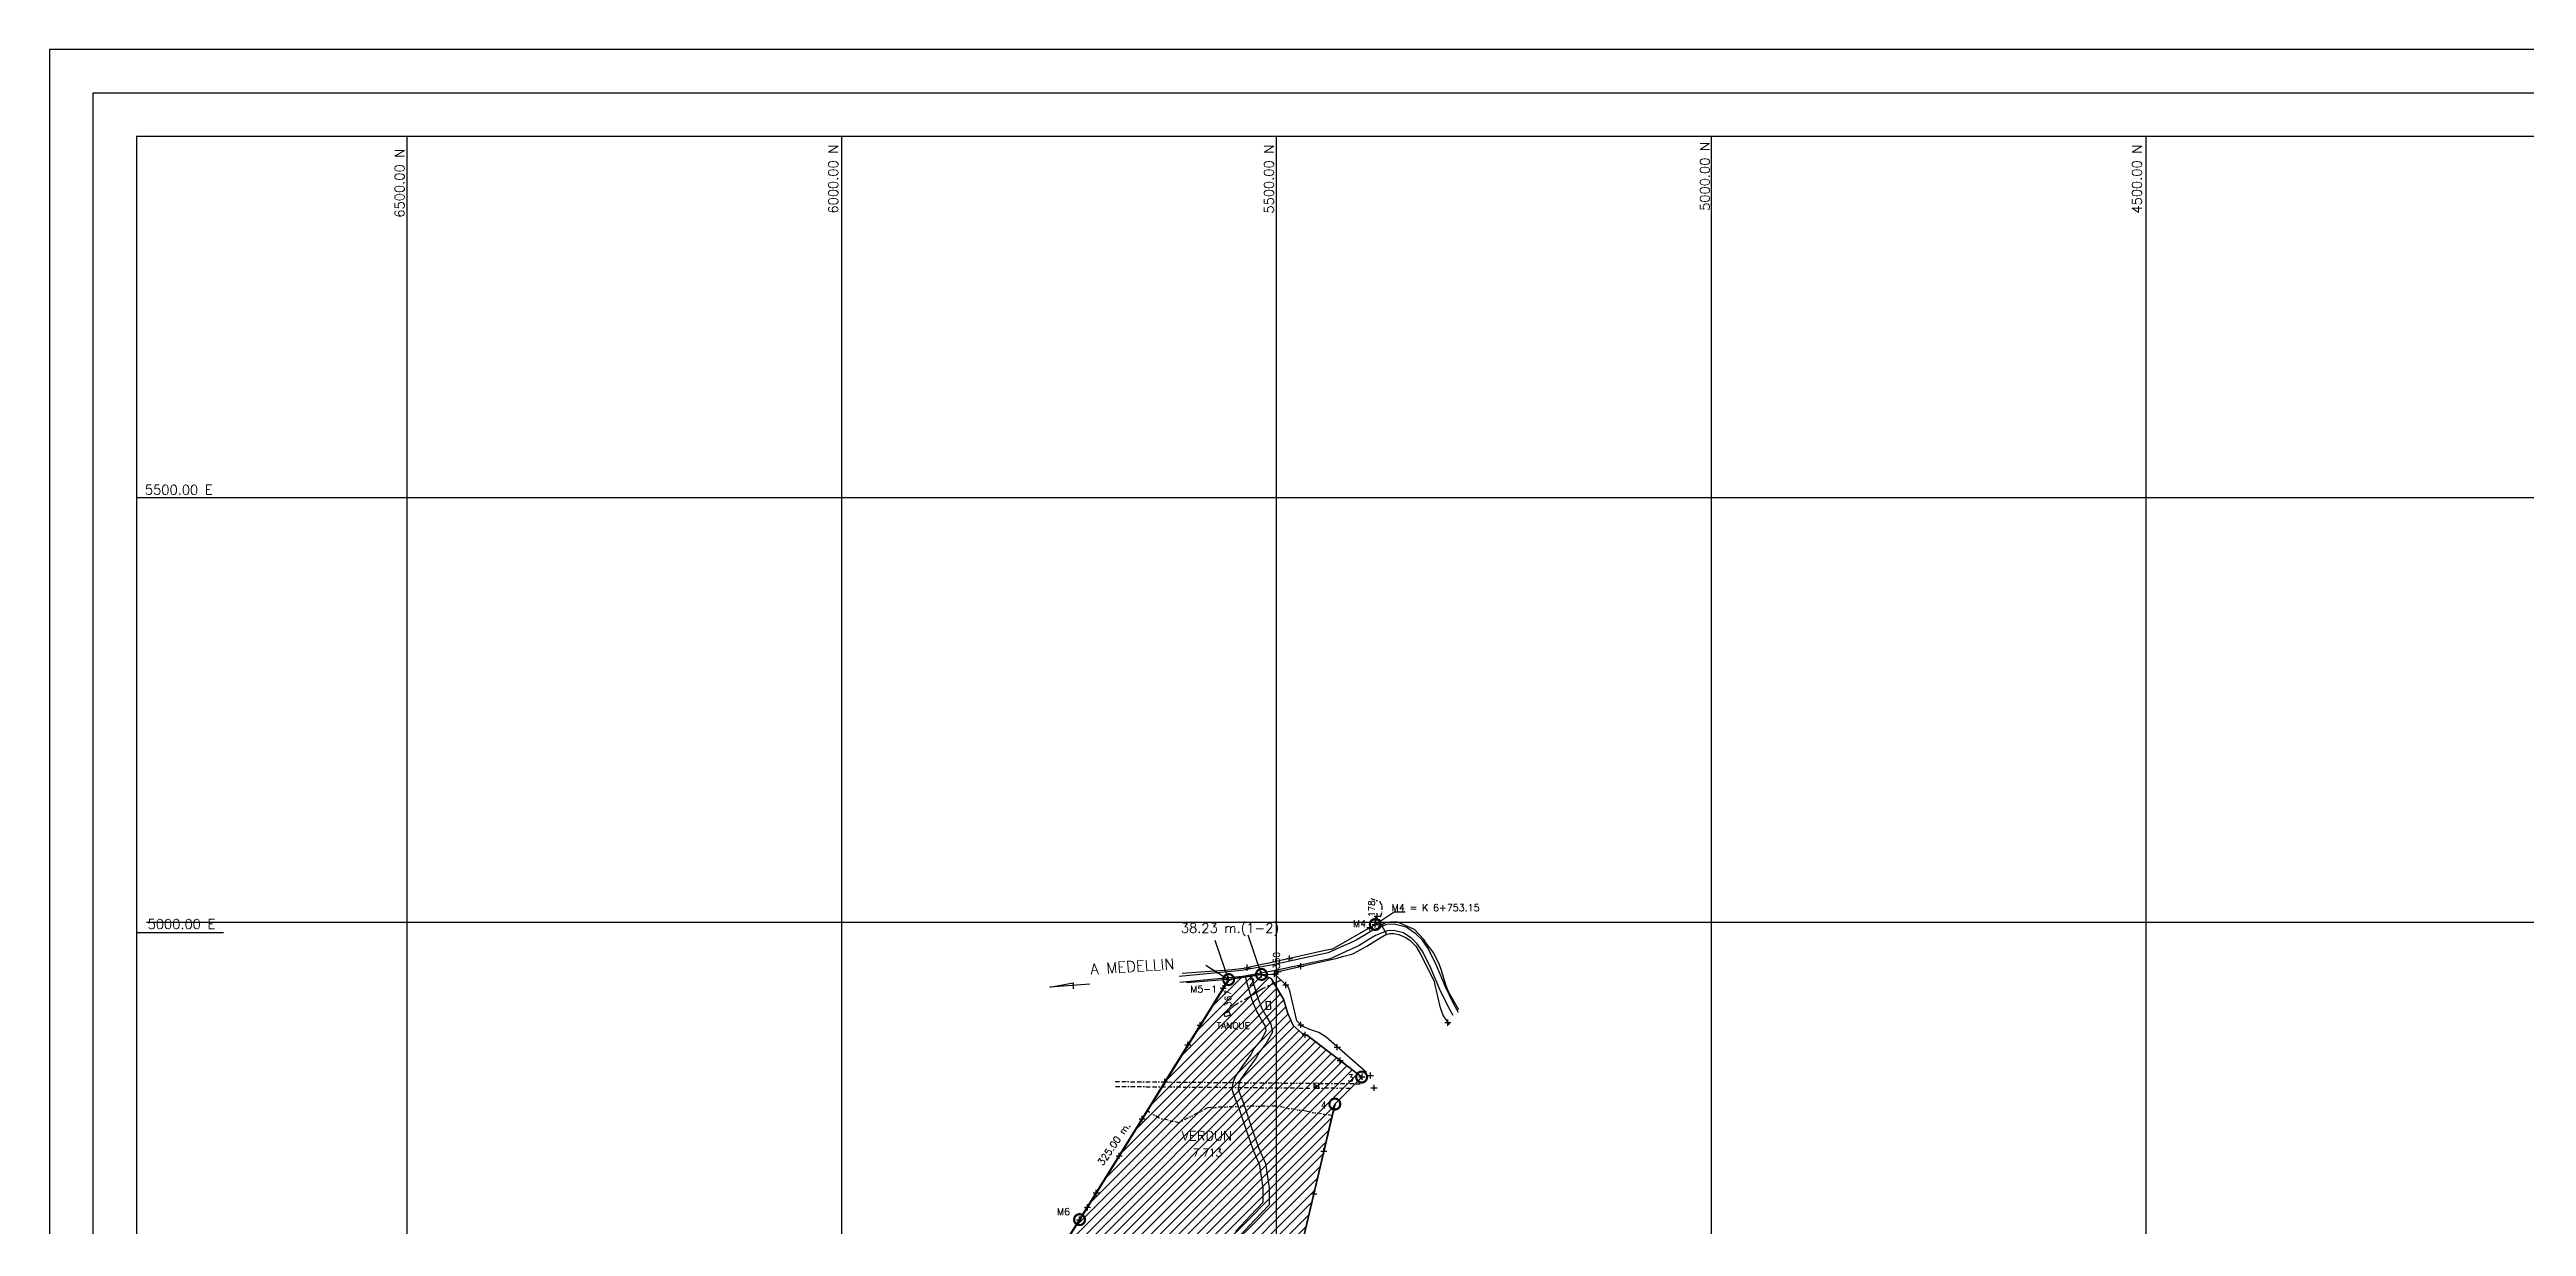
# Model space of a CAD drawing. Extents: x 14987 to 28539, y 5455 to 9112.
# Drawn here: x 22785 to 25634, y 7759 to 9112 of the extents above; entities that cross this region are included whole.
import ezdxf
from ezdxf.enums import TextEntityAlignment as Align

# ---------------------------------------------------------------- set-up
doc = ezdxf.new("R2010")
doc.units = 0
doc.header["$LTSCALE"] = 10
doc.header["$MEASUREMENT"] = 0
doc.header["$PDMODE"] = 2
doc.header["$PDSIZE"] = 3.5
for name, pattern in [('BORDER', [1.75, 0.5, -0.25, 0.5, -0.25, 0, -0.25]), ('CENTER', [2, 1.25, -0.25, 0.25, -0.25]), ('DIVIDE', [1.25, 0.5, -0.25, 0, -0.25, 0, -0.25])]:
    doc.linetypes.add(name, pattern=pattern)
for name, color, linetype in [('AREA', 2, 'Continuous'), ('CANO', 5, 'DIVIDE'), ('CERCO', 2, 'Continuous'), ('COORD', 8, 'Continuous'), ('COORDENADAS', 1, 'Continuous'), ('ENERGIA', 1, 'BORDER'), ('HOJA', 8, 'Continuous'), ('LIMITE', 6, 'Continuous'), ('LINEA', 7, 'Continuous'), ('MOJON', 2, 'Continuous'), ('MURO', 3, 'Continuous'), ('PL', 3, 'Continuous'), ('PUA', 1, 'Continuous'), ('r-100', 6, 'Continuous'), ('R-100B', 6, 'Continuous'), ('R60', 2, 'Continuous'), ('R80', 2, 'Continuous'), ('TUBERIA', 6, 'CENTER'), ('VIA', 4, 'Continuous')]:
    doc.layers.add(name, color=color, linetype=linetype)
doc.styles.add('textstyle4', font='')
doc.styles.get('textstyle4').set_extended_font_data('simplex')

msp = doc.modelspace()

# ---------------------------------------------------------------- hatches: boundary and pattern name
at = {"layer": 'COORDENADAS', "true_color": 0xe60000, "transparency": 33554687}
h = msp.add_hatch(dxfattribs=at)
h.set_pattern_fill('LINE', color=1, scale=60, angle=45, style=0, pattern_type=0)
h.set_pattern_definition([(45, (4432.5205, 1e-12), (-5.3033009, 5.3033009), [])])
h.paths.add_polyline_path([(23082.7, 6531.3), (23082.5, 6531.5), (23321.6, 6762), (23538.9, 7063.1), (23646.1, 7237.8), (23741.1, 7393.9), (23829.6, 7539), (23938.8, 7718.3), (23969.4, 7766.8), (24140.9, 8042.9), (24178.7, 8048.7), (24189.8, 8044.1), (24204, 8020.4), (24209.1, 8003.8), (24215.2, 7990.1), (24225, 7981.4), (24229, 7979.2), (24231.8, 7978.3), (24269.2, 7949.7), (24293.9, 7930.8), (24263.4, 7900), (24207, 7661.6), (24195.5, 7556), (24195.5, 7555.7), (24155.7, 7559.7), (24165.3, 7375.5), (24169.2, 7320.8), (24174.3, 7256.8), (24180.5, 7238.9), (24177.7, 7232.5), (24178.9, 7227.6), (24192.9, 7117.5), (24200, 7065.9), (24210.3, 7003.2), (24216.3, 6966.1), (24266.9, 6953.9), (24271.4, 6952.8), (24276.5, 6952.4), (24473, 6915.7), (24512.1, 6908.3), (24549.2, 6901.4), (24555.9, 6900.2), (24586, 6895.1), (24644, 6886.7), (24703.9, 6877.7), (24698.7, 6831.2), (24720.5, 6796.8), (24710.4, 6777.6), (24724.5, 6776.1), (24708.2, 6745.6), (24712, 6716.6), (24721.5, 6692.9), (24721.2, 6690.4), (24720.4, 6687.3), (24706.5, 6654.4), (24680.2, 6600), (24684.9, 6483), (24688, 6450.2), (24749.5, 6386.9), (24773.2, 6338.4), (24764.8, 6334.5), (24761.5, 6332.9), (24749.8, 6327.4), (24740.9, 6324.3), (24691.3, 6303.6), (24654.2, 6278.1), (24533.1, 6237.1), (24404.2, 6226.8), (24352.3, 6223.5), (24311.4, 6218.4), (24233.9, 6177.3), (24166.3, 6142.6), (24143.6, 6141.1), (24060.5, 6145.3), (24026.3, 6152.1), (23979.1, 6145.5), (23932.2, 6143), (23913.3, 6146.8), (23876.5, 6132.9), (23880.6, 6158.4), (23872.4, 6188.5), (23854.4, 6207.1), (23766.5, 6222.5), (23750.4, 6235.3), (23722.2, 6247.5), (23531.8, 6145.1), (23501, 6209), (23512, 6264.9), (23509.5, 6280.2), (23501, 6313), (23465.3, 6328.2), (23433.7, 6337.4), (23322.8, 6341.5), (23297.7, 6330.1), (23283.1, 6315.6), (23267.4, 6275.8), (23227.9, 6248.4), (23216.2, 6242.6), (23209.2, 6239.1), (23193, 6231.1), (23166.1, 6235.7), (23148.9, 6268.5), (23146.7, 6308.9), (23147.6, 6333.9), (23144.7, 6337.8), (23149.5, 6421.8), (23143.7, 6459.9), (23137, 6476.2), (23104.2, 6502.5), (23082.7, 6531.3), (23082.5, 6531.5)], flags=0)

# ---------------------------------------------------------------- linework, layer by layer
at = {"layer": 'AREA'}
for p in [(24309.6, 8106.3), (24310.1, 8111.5), (24311.9, 8115.7), (24140.9, 8042.9), (24178.7, 8048.7), (24193.7, 8049), (24197.8, 8052.1), (24392.9, 7993.3), (24093.9, 7967.7), (23978.5, 7781)]:
    msp.add_point(p, dxfattribs=at)
at = {"layer": 'AREA', "color": 2}
msp.add_point((24294.3, 7931.2), dxfattribs=at)
at = {"layer": 'CANO'}
msp.add_lwpolyline([(24304.3, 8135.9), (24314.4, 8133), (24317, 8128.1), (24316.9, 8119.2), (24314, 8110.5), (24312.8, 8102.7)], dxfattribs=at)
at = {"layer": 'CANO', "color": 152, "true_color": 0x2a7dc6}
msp.add_lwpolyline([(24260.2, 7886.3), (24230.2, 7891.4), (24195.7, 7897.2), (24159.2, 7897.2), (24116.7, 7895.5), (24083.7, 7878.3), (24061.2, 7883.4), (24047.1, 7892.1)], dxfattribs=at)
at = {"layer": 'CERCO'}
for p, q in [((24178.7, 8048.7), (24163.2, 8093.7)), ((24316.8, 8105.4), (24322.5, 8095.2)), ((24140.9, 8042.9), (24125.5, 8087.8)), ((24159.8, 8045.8), (24163.4, 8033.8)), ((24166.5, 8047.8), (24170.1, 8035.8)), ((24170.1, 8035.8), (24173.9, 8022.7)), ((24178.7, 8048.7), (24193.7, 8049)), ((24163.4, 8033.8), (24167.3, 8020.5)), ((24167.3, 8020.5), (24172.5, 8007.1)), ((24172.5, 8007.1), (24178.5, 7996.2)), ((24173.9, 8022.7), (24179, 8009.7)), ((24178.7, 8010.5), (24184.7, 7999.5)), ((24183.8, 7983.5), (24177.8, 7972.9)), ((24178.5, 7996.2), (24182.8, 7989.1)), ((24182.8, 7989.1), (24183.8, 7983.5)), ((24191.2, 7982.3), (24183.6, 7969)), ((24184.5, 7999.8), (24189.4, 7991.7)), ((24189.4, 7991.7), (24191.2, 7982.3)), ((24166.5, 7956.7), (24157, 7943.7)), ((24172.5, 7953), (24162.8, 7939.7)), ((24170.4, 7963.8), (24166.5, 7956.7)), ((24177.8, 7972.9), (24170.4, 7963.8)), ((24176.3, 7959.9), (24172.5, 7953)), ((24183.6, 7969), (24176.3, 7959.9)), ((24146.1, 7925.4), (24144.7, 7917.3)), ((24148.9, 7931.7), (24146.1, 7925.4)), ((24157, 7943.7), (24148.9, 7931.7)), ((24153, 7924.2), (24151.7, 7916.6)), ((24155.3, 7928.9), (24152.5, 7922.6)), ((24162.8, 7939.7), (24154.7, 7927.8)), ((24144.7, 7917.3), (24146.1, 7911.7)), ((24146.1, 7911.7), (24152.1, 7896.3)), ((24151.5, 7919), (24152.9, 7913.4)), ((24151.7, 7916.6), (24158.6, 7898.8)), ((24152.1, 7896.3), (24160.7, 7870.7)), ((24158.8, 7898.5), (24167.3, 7872.9)), ((24160.7, 7870.7), (24168.6, 7847.7)), ((24167.3, 7872.9), (24175.2, 7849.9)), ((24168.6, 7847.7), (24176.4, 7829.3)), ((24175, 7850.4), (24183.2, 7831.2)), ((24176.4, 7829.3), (24180.4, 7803)), ((24183.2, 7831.2), (24187.4, 7803.5)), ((24180.4, 7786.6), (24165.9, 7771.5)), ((24187.4, 7783.8), (24171, 7766.6)), ((24180.4, 7803), (24180.4, 7786.6)), ((24187.4, 7803.5), (24187.4, 7783.8)), ((24165.9, 7771.5), (24148.8, 7753.1)), ((24171.1, 7766.7), (24153, 7747.3))]:
    msp.add_line(p, q, dxfattribs=at)
for points in [[(24299.4, 7936.1), (24252.9, 7976.5), (24244.5, 7982), (24241.1, 7983.1), (24234.2, 7985.5), (24225.5, 7989.3), (24219.3, 7995.5), (24211.4, 8030), (24209.2, 8034.3), (24193.7, 8049), (24197.8, 8052.1), (24265.7, 8067.6), (24271.7, 8069.5), (24282.4, 8071.9), (24285.2, 8073), (24295.8, 8079.1), (24299.9, 8081.2), (24315.2, 8090.9), (24322.5, 8095.2), (24326.2, 8095.8), (24330.8, 8095.7), (24336.6, 8094.7), (24344.8, 8091.2), (24349.8, 8087.8), (24356.1, 8081.2), (24361.6, 8071.9), (24377, 8041.8), (24378.1, 8036.5), (24379.6, 8030.2), (24383.6, 8013.4), (24384.6, 8009.4), (24387.6, 8001.3), (24392.9, 7993.3), (24394.4, 7991.2)], [(24259.8, 8077.9), (24309.6, 8106.3)], [(24309.6, 8106.3), (24316.8, 8105.4)], [(24405.8, 8008.1), (24398, 8021.4), (24394.1, 8027.9), (24390.9, 8035.6), (24385.3, 8054.5), (24382.9, 8061.1), (24376.2, 8074.2), (24367.9, 8084.5), (24365.4, 8088.8), (24354.5, 8100.4), (24335.1, 8108.8), (24326.2, 8108.7), (24321, 8108.1), (24316.8, 8105.4), (24312.8, 8102.7)], [(24259.8, 8077.9), (24250, 8075.7), (24183.6, 8061.1), (24181.1, 8060.6), (24158.3, 8055.7), (24144.9, 8053.9), (24135.8, 8053.4)], [(24135.8, 8053.4), (24087.3, 8049.7)], [(24140.9, 8042.9), (24092.3, 8039.2)], [(24178.7, 8048.7), (24140.9, 8042.9), (24093.9, 7967.7)], [(24204, 8020.4), (24201, 8026.2), (24189.8, 8044.1), (24178.7, 8048.7)], [(24293.9, 7930.7), (24231.8, 7978.3), (24229, 7979.2), (24225, 7981.4), (24215.2, 7990.1), (24209.1, 8003.8), (24204, 8020.4)], [(24093.9, 7967.7), (23978.5, 7781), (23944.5, 7727.6)]]:
    msp.add_lwpolyline(points, dxfattribs=at)
at = {"layer": 'CERCO', "color": 2}
msp.add_lwpolyline([(24294.3, 7931.2), (24263.4, 7900), (24207, 7661.6), (24195.5, 7555.7)], dxfattribs=at)
at = {"layer": 'COORD'}
for p, q in [((23195.7, 9012), (23195.7, 5554.6)), ((23695.7, 9012), (23695.7, 5554.6)), ((24195.7, 9012), (24195.7, 5554.6)), ((24695.7, 9012), (24695.7, 5554.6)), ((25195.7, 9012), (25195.7, 5554.6)), ((22884.7, 8597.1), (28514.9, 8597.1)), ((22896.1, 8109), (28526.3, 8109))]:
    msp.add_line(p, q, dxfattribs=at)
at = {"layer": 'COORDENADAS'}
for p, q in [((23195.7, 9012), (23195.7, 8912)), ((23695.7, 9012), (23695.7, 8912)), ((24195.7, 9012), (24195.7, 8912)), ((24695.7, 9012), (24695.7, 8912)), ((25195.7, 9012), (25195.7, 8912)), ((22884.7, 8597.1), (22984.7, 8597.1)), ((22884.7, 8097.1), (22984.7, 8097.1))]:
    msp.add_line(p, q, dxfattribs=at)
at = {"layer": 'ENERGIA'}
for p, q in [((24010.5, 7925.6), (24239, 7923.6)), ((24010.6, 7920), (24239, 7918)), ((24239, 7923.6), (24244.5, 7918)), ((24239, 7918), (24244.6, 7923.5)), ((24244.6, 7923.5), (24293.9, 7923.1)), ((24280.9, 7917.7), (24244.5, 7918))]:
    msp.add_line(p, q, dxfattribs=at)
at = {"layer": 'HOJA'}
msp.add_lwpolyline([(23938.8, 7718.3), (23969.4, 7766.8), (24140.9, 8042.9), (24178.7, 8048.7), (24189.8, 8044.1), (24204, 8020.4), (24209.1, 8003.8), (24215.2, 7990.1), (24225, 7981.4), (24229, 7979.2), (24231.8, 7978.3), (24269.2, 7949.7), (24293.9, 7930.8), (24263.4, 7900), (24207, 7661.6)], dxfattribs=at)
msp.add_lwpolyline([(23938.8, 7718.3), (23969.4, 7766.8), (24140.9, 8042.9), (24178.7, 8048.7), (24189.8, 8044.1), (24204, 8020.4), (24209.1, 8003.8), (24215.2, 7990.1), (24225, 7981.4), (24229, 7979.2), (24231.8, 7978.3), (24269.2, 7949.7), (24293.9, 7930.8), (24263.4, 7900), (24207, 7661.6)], dxfattribs=at)
at = {"layer": 'LIMITE'}
msp.add_line((24114.6, 8059.3), (24140.9, 8042.9), dxfattribs=at)
msp.add_lwpolyline([(23962.1, 7755.2), (23969.4, 7766.8), (23978.5, 7781), (23988.7, 7797.6), (24015, 7840.1), (24041.3, 7882.6), (24067.6, 7925.1), (24093.9, 7967.7), (24108.2, 7990.5), (24134.7, 8032.9), (24140.9, 8042.9)], dxfattribs=at)
at = {"layer": 'LINEA', "color": 1, "elevation": 96}
msp.add_lwpolyline([(27774.3, 5454.6), (27774.3, 9112), (22784.7, 9112), (22784.7, 5454.6)], close=True, dxfattribs=at)
at = {"layer": 'LINEA', "color": 2, "elevation": 96}
msp.add_lwpolyline([(27724.3, 5504.6), (27724.3, 9062), (22834.7, 9062), (22834.7, 5504.6)], close=True, dxfattribs=at)
at = {"layer": 'LINEA', "color": 7, "elevation": 96}
msp.add_lwpolyline([(27674.3, 5554.6), (27674.3, 9012), (22884.7, 9012), (22884.7, 5554.6)], close=True, dxfattribs=at)
at = {"layer": 'MOJON', "const_width": 2.5}
for points in [[(24309.6, 8100, 1), (24309.6, 8112.5, 1)], [(24140.9, 8036.6, 1), (24140.9, 8049.1, 1)], [(24178.7, 8042.5, 1), (24178.7, 8055, 1)], [(24293.9, 7924.5, 1), (24293.9, 7937, 1)], [(24263, 7893.4, 1), (24263, 7905.9, 1)], [(23969.4, 7760.6, 1), (23969.4, 7773.1, 1)]]:
    msp.add_lwpolyline(points, format="xyb", close=True, dxfattribs=at)
at = {"layer": 'MOJON', "color": 84, "true_color": 0x32a00e, "const_width": 2.5}
msp.add_lwpolyline([(23655.6, 7253.1), (23741.2, 7393.8), (23829.7, 7538.9), (23938.9, 7718.3), (23969.5, 7766.8), (24141, 8042.8)], dxfattribs=at)
at = {"layer": 'MOJON'}
msp.add_point((23969.4, 7766.8), dxfattribs=at)
at = {"layer": 'MURO', "color": 3}
for p, q in [((24135.4, 8004), (24141.6, 8006.1)), ((24143, 8001.9), (24141.6, 8006.1)), ((24183.7, 8017.6), (24188.5, 8018)), ((24183.7, 8017.6), (24184.3, 8008.3)), ((24184.3, 8008.3), (24189.1, 8008.7)), ((24188.5, 8018), (24189.1, 8008.7)), ((24136.9, 7999.8), (24135.4, 8004)), ((24143, 8001.9), (24136.9, 7999.8))]:
    msp.add_line(p, q, dxfattribs=at)
at = {"layer": 'MURO'}
msp.add_lwpolyline([(23962.1, 7755.2), (23969.4, 7766.8), (23978.5, 7781), (23988.7, 7797.6), (24015, 7840.1), (24041.3, 7882.6), (24067.6, 7925.1), (24093.9, 7967.7), (24108.2, 7990.5), (24134.7, 8032.9), (24140.9, 8042.9)], dxfattribs=at)
at = {"layer": 'MURO', "color": 3}
msp.add_lwpolyline([(24244.5, 7918), (24244.6, 7923.5), (24239, 7923.6), (24239, 7918)], close=True, dxfattribs=at)
at = {"layer": 'PL'}
for points in [[(24140.9, 8042.9), (24134.7, 8032.9), (24108.2, 7990.5), (24093.9, 7967.7), (24067.6, 7925.1), (24041.3, 7882.6), (24015, 7840.1), (23988.7, 7797.6), (23978.5, 7781), (23969.4, 7766.8), (23962.1, 7755.2)], [(24227.5, 7748), (24239, 7796.7), (24250.5, 7845.4), (24263, 7899.6), (24293.9, 7930.8), (24269.2, 7949.7), (24231.8, 7978.3), (24229, 7979.2), (24225, 7981.4), (24215.2, 7990.1), (24209.1, 8003.8), (24204, 8020.4), (24193.3, 8038.4), (24189.8, 8044.1), (24178.7, 8048.7)]]:
    msp.add_lwpolyline(points, dxfattribs=at)
at = {"layer": 'PUA'}
for p in [(24303.2, 8102.7), (24211, 8067.1), (24134.7, 8032.9), (24162.1, 8056.5), (24206.8, 8036.6), (24224, 8058.1), (24108.2, 7990.5), (24223.9, 7990.9), (24229, 7979.2), (24265.9, 7965.1), (24269.2, 7949.7), (24067.6, 7925.1), (24303.9, 7932.6), (24308.1, 7918.5), (24262, 7894), (24041.3, 7882.6), (24015, 7840.1), (24250.5, 7845.4), (23988.7, 7797.6), (24239, 7796.7)]:
    msp.add_point(p, dxfattribs=at)
at = {"layer": 'R60', "color": 1}
msp.add_lwpolyline([(24309.6, 8106.3), (24331.4, 8120.7), (24343.8, 8120.7)], dxfattribs=at)
at = {"layer": 'R60'}
msp.add_lwpolyline([(23981.1, 8037.7), (23935.2, 8034.1), (23962.2, 8039.2), (23962.2, 8032)], dxfattribs=at)
at = {"layer": 'TUBERIA', "color": 5}
msp.add_lwpolyline([(24201.2, 8042), (24179.7, 8032.3), (24169.5, 8025.8), (24146.3, 8012.1), (24139, 8005.2)], dxfattribs=at)
at = {"layer": 'VIA'}
for points in [[(24405.3, 8005.1), (24399.5, 8015.2), (24390.2, 8034.5), (24379.8, 8058.9), (24370.5, 8078.4), (24363.3, 8088.5), (24356.2, 8095.3), (24345.1, 8103), (24331.4, 8106.4), (24321.9, 8106), (24314.7, 8102.8), (24306.7, 8099.6), (24298.7, 8094.7), (24287.7, 8088.2), (24280.1, 8084.5), (24272.9, 8081.5)], [(24399.3, 8001.4), (24393.3, 8011.9), (24383.9, 8031.6), (24373.4, 8056), (24364.4, 8074.8), (24357.9, 8083.9), (24351.7, 8089.9), (24342.2, 8096.5), (24330.7, 8099.3), (24323.5, 8099), (24317.4, 8096.4), (24309.9, 8093.3), (24302.3, 8088.8), (24291.1, 8082), (24283, 8078.1), (24275.6, 8075)], [(24272.9, 8081.5), (24255.5, 8073.4), (24191.6, 8059.9), (24155.7, 8053.2), (24084, 8046.4)], [(24275.9, 8075.1), (24257.7, 8066.7), (24193, 8053), (24156.7, 8046.2), (24084.7, 8039.5)]]:
    msp.add_lwpolyline(points, dxfattribs=at)

# ---------------------------------------------------------------- texts
at = {"layer": 'AREA', "style": 'textstyle4'}
for s, p in [('178', (24309.1, 8114.7)), ('350', (24199.6, 8055.2)), ('367', (24143.9, 8011.4))]:
    msp.add_text(s, height=7.5, rotation=90, dxfattribs=at).set_placement(p)
at = {"layer": 'r-100', "style": 'textstyle4'}
msp.add_text('VERDUN', height=11, dxfattribs=at).set_placement((24115.8, 7857.7), align=Align.CENTER)
at = {"layer": 'R-100B', "style": 'textstyle4'}
msp.add_text('7.713', height=8.73, dxfattribs=at).set_placement((24116.5, 7839.5), align=Align.CENTER)
at = {"layer": 'R60', "style": 'textstyle4'}
for s, height, p in [('M4 = K 6+753.15', 8, (24379, 8121.6)), ('M4', 8, (24291.5, 8103.2)), ('M5-1', 8, (24112.1, 8027.8)), ('2', 8, (24167.7, 8036)), ('TANQUE', 7.5, (24146.3, 7986.1)), ('3', 8, (24281.2, 7925.8)), ('4', 8, (24250.3, 7894.6)), ('M6', 8, (23950.9, 7772.1))]:
    msp.add_text(s, height=height, dxfattribs=at).set_placement(p, align=Align.CENTER)
for s, height, rotation, p in [('A MEDELLIN', 12.48, 3.643, (24030.6, 8051.7)), ('325.00 m.', 8, 55.4169, (24012.3, 7851.7))]:
    msp.add_text(s, height=height, rotation=rotation, dxfattribs=at).set_placement(p, align=Align.CENTER)
at = {"layer": 'R80', "style": 'textstyle4'}
for s, p in [('5000.00 N', (24694.1, 8966.1)), ('6500.00 N', (23192.9, 8958.3)), ('6000.00 N', (23691.6, 8963)), ('5500.00 N', (24192.8, 8963)), ('4500.00 N', (25191.1, 8963))]:
    msp.add_text(s, height=11, rotation=90, dxfattribs=at).set_placement(p, align=Align.CENTER)
for s, p in [('5500.00 E', (22933.3, 8600.4)), ('5000.00 E', (22936.4, 8101.1)), ('38.23 m.(1-2)', (24142.5, 8096.6))]:
    msp.add_text(s, height=11, dxfattribs=at).set_placement(p, align=Align.CENTER)

doc.saveas('drawing.dxf')
